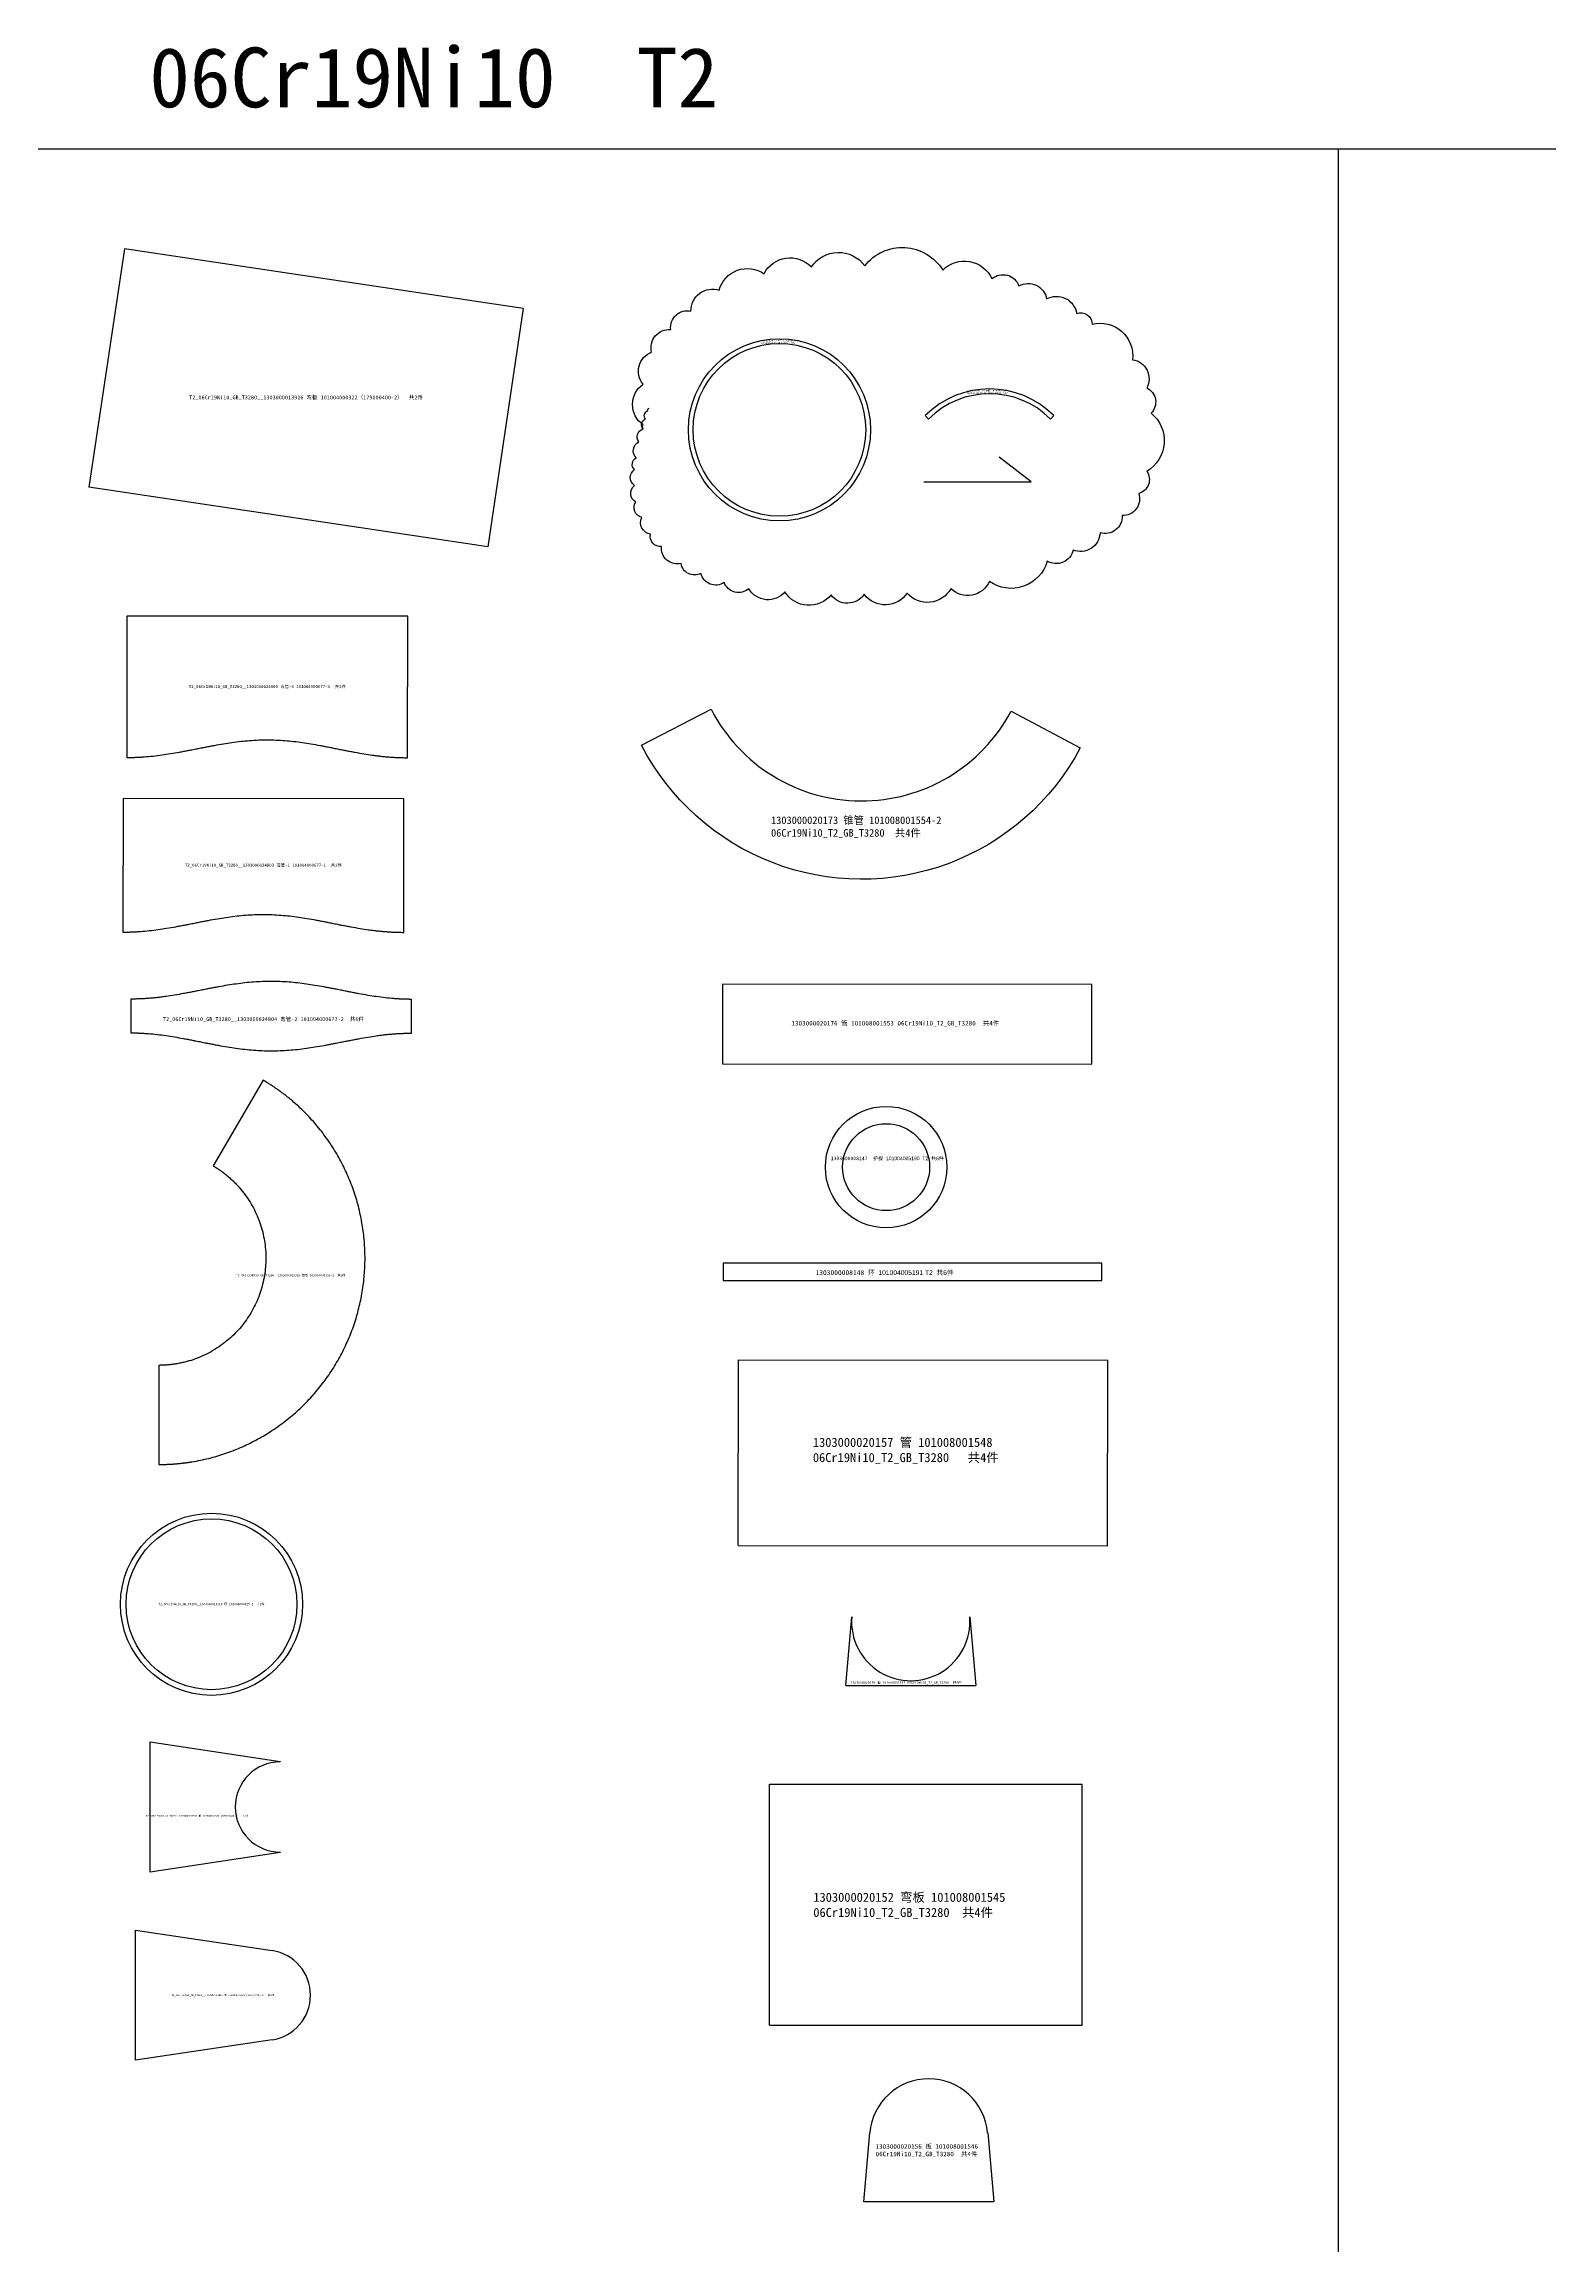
# Model space of a CAD drawing. Header units: millimetres. Extents: x -16 to 447564, y -223076 to 222851.
# Drawn here: x 3457 to 6930, y -2492 to 2599 of the extents above; entities that cross this region are included whole.
import ezdxf

# ---------------------------------------------------------------- set-up
doc = ezdxf.new("R2010")
doc.units = ezdxf.units.MM

# ---------------------------------------------------------------- blocks, each defined once
blk = doc.blocks.new('1303000013916_弯板_101004000')
at = {"layer": 'SLD-0', "linetype": 'CONTINUOUS'}
for p, q in [((19.2, 278.2), (-63, -271.7)), ((939, 140.7), (19.2, 278.2)), ((939, 140.7), (856.8, -409.2)), ((856.8, -409.2), (-63, -271.7))]:
    blk.add_line(p, q, dxfattribs=at)
at = {"layer": 'S1', "color": 3, "insert": (438, -65.5), "char_height": 9.1, "attachment_point": 5}
blk.add_mtext('T2_06Cr19Ni10_GB_T3280__1303000013916 {\\fSimSun|b0|i0|c134|p2;弯板 }101004000322{\\fSimSun|b0|i0|c134|p2;（}179000400-2{\\fSimSun|b0|i0|c134|p2;）  共2件}', dxfattribs=at)
blk = doc.blocks.new('1303000024805_弯管-3_1010040')
at = {"color": 7, "flags": 128}
for points in [[(161.9, 20.5), (161.9, 20.5)], [(485.8, 20.2), (485.8, 20.2)]]:
    blk.add_lwpolyline(points, dxfattribs=at)
at = {"layer": 'SLD-0', "linetype": 'CONTINUOUS'}
for p, q in [((0.3, 326.5), (0, 0.4)), ((647.9, 325.9), (0.3, 326.5)), ((647.6, -0.2), (647.9, 325.9))]:
    blk.add_line(p, q, dxfattribs=at)
for points, knots in [([(0, 0.4), (0.8, 0.4), (2.3, 0.4), (4.7, 0.4), (7, 0.4), (9.4, 0.5), (11.7, 0.5), (14, 0.6), (16.4, 0.6), (18.7, 0.7), (21, 0.8), (25.5, 1), (32.1, 1.3), (44.5, 2.2), (61, 3.7), (80.9, 6.2), (101.3, 9.3), (117.9, 12.1), (131.6, 14.7), (141.1, 16.5), (151.3, 18.5), (158, 19.8), (161.9, 20.5)], [0, 0, 0, 0, 0.014372, 0.028723, 0.043056, 0.057369, 0.071663, 0.085939, 0.100196, 0.114435, 0.128656, 0.142859, 0.196159, 0.250003, 0.372007, 0.499996, 0.618617, 0.749996, 0.809085, 0.874998, 0.927097, 1, 1, 1, 1]), ([(161.9, 20.5), (165.8, 21.3), (172.5, 22.6), (182.7, 24.7), (192.1, 26.5), (205.9, 29.1), (222.5, 32), (242.8, 35.2), (262.8, 37.7), (289.9, 40.3), (323.8, 41.6), (357.8, 40.2), (384.9, 37.6), (404.8, 35), (425.2, 31.8), (441.8, 28.9), (455.5, 26.2), (465, 24.4), (475.2, 22.4), (481.9, 21), (485.8, 20.2)], [0, 0, 0, 0, 0.036452, 0.062505, 0.095462, 0.12501, 0.190705, 0.250017, 0.314017, 0.375021, 0.5, 0.624979, 0.68598, 0.749983, 0.809293, 0.87499, 0.904536, 0.937495, 0.963546, 1, 1, 1, 1]), ([(485.8, 20.2), (489.7, 19.5), (496.3, 18.1), (506.5, 16.1), (516, 14.3), (529.7, 11.8), (546.3, 8.8), (563.3, 6.2), (576.6, 4.5), (586.9, 3.2), (596.9, 2.2), (605, 1.5), (611.4, 1.1), (615.9, 0.8), (620.5, 0.5), (625, 0.3), (629.6, 0.1), (634.1, 0), (638.6, -0.1), (643.1, -0.2), (646.1, -0.2), (647.6, -0.2)], [0, 0, 0, 0, 0.072899, 0.125001, 0.190909, 0.250002, 0.381376, 0.5, 0.564748, 0.627987, 0.689732, 0.749999, 0.778129, 0.806167, 0.834114, 0.861972, 0.889744, 0.91743, 0.945034, 0.972556, 1, 1, 1, 1])]:
    blk.add_open_spline(points, degree=3, knots=knots, dxfattribs=at)
at = {"layer": 'S1', "color": 3, "insert": (324, 163.2), "char_height": 7.1, "attachment_point": 5}
blk.add_mtext('T2_06Cr19Ni10_GB_T3280__1303000024805 {\\fSimSun|b0|i0|c134|p2;弯管}-3 101004000677-3  {\\fSimSun|b0|i0|c134|p2;共}2{\\fSimSun|b0|i0|c134|p2;件}', dxfattribs=at)
blk = doc.blocks.new('1303000024803_弯管-1_1010040')
at = {"color": 7, "flags": 128}
for points in [[(161.9, 20.5), (161.9, 20.5)], [(485.8, 20.2), (485.8, 20.2)]]:
    blk.add_lwpolyline(points, dxfattribs=at)
at = {"layer": 'SLD-0', "linetype": 'CONTINUOUS'}
for p, q in [((0.3, 308.4), (0, 0.4)), ((647.9, 307.7), (0.3, 308.4)), ((647.6, -0.2), (647.9, 307.7))]:
    blk.add_line(p, q, dxfattribs=at)
for points, knots in [([(0, 0.4), (0.8, 0.4), (2.3, 0.4), (4.7, 0.4), (7, 0.4), (9.4, 0.5), (11.7, 0.5), (14, 0.6), (16.4, 0.6), (18.7, 0.7), (21, 0.8), (25.5, 1), (32.1, 1.3), (44.5, 2.2), (61, 3.7), (80.9, 6.2), (101.3, 9.3), (117.9, 12.1), (131.6, 14.7), (141.1, 16.5), (151.3, 18.5), (158, 19.8), (161.9, 20.5)], [0, 0, 0, 0, 0.014372, 0.028723, 0.043056, 0.057369, 0.071663, 0.085939, 0.100196, 0.114435, 0.128656, 0.142859, 0.196159, 0.250003, 0.372007, 0.499996, 0.618617, 0.749996, 0.809085, 0.874998, 0.927097, 1, 1, 1, 1]), ([(161.9, 20.5), (165.8, 21.3), (172.5, 22.6), (182.7, 24.7), (192.1, 26.5), (205.9, 29.1), (222.5, 32), (242.8, 35.2), (262.8, 37.7), (289.9, 40.3), (323.8, 41.6), (357.8, 40.2), (384.9, 37.6), (404.8, 35), (425.2, 31.8), (441.8, 28.9), (455.5, 26.2), (465, 24.4), (475.2, 22.4), (481.9, 21), (485.8, 20.2)], [0, 0, 0, 0, 0.036452, 0.062505, 0.095462, 0.12501, 0.190705, 0.250017, 0.314017, 0.375021, 0.5, 0.624979, 0.68598, 0.749983, 0.809293, 0.87499, 0.904536, 0.937495, 0.963546, 1, 1, 1, 1]), ([(485.8, 20.2), (489.7, 19.5), (496.3, 18.1), (506.5, 16.1), (516, 14.3), (529.7, 11.8), (546.3, 8.8), (563.3, 6.2), (576.6, 4.5), (586.9, 3.2), (596.9, 2.2), (605, 1.5), (611.4, 1.1), (615.9, 0.8), (620.5, 0.5), (625, 0.3), (629.6, 0.1), (634.1, 0), (638.6, -0.1), (643.1, -0.2), (646.1, -0.2), (647.6, -0.2)], [0, 0, 0, 0, 0.072899, 0.125001, 0.190909, 0.250002, 0.381376, 0.5, 0.564748, 0.627987, 0.689732, 0.749999, 0.778129, 0.806167, 0.834114, 0.861972, 0.889744, 0.91743, 0.945034, 0.972556, 1, 1, 1, 1])]:
    blk.add_open_spline(points, degree=3, knots=knots, dxfattribs=at)
at = {"layer": 'S1', "color": 3, "insert": (323.9, 154.1), "char_height": 7.1, "attachment_point": 5}
blk.add_mtext('T2_06Cr19Ni10_GB_T3280__1303000024803 {\\fSimSun|b0|i0|c134|p2;弯管}-1 101004000677-1  {\\fSimSun|b0|i0|c134|p2;共}2{\\fSimSun|b0|i0|c134|p2;件}', dxfattribs=at)
blk = doc.blocks.new('1303000024804_弯管-2_1010040')
at = {"color": 7, "flags": 128}
for points in [[(-485.7, 60.1), (-485.7, 60.1)], [(-161.8, 59.8), (-161.8, 59.8)], [(-485.8, -59.2), (-485.8, -59.2)], [(-161.9, -59.5), (-161.9, -59.5)]]:
    blk.add_lwpolyline(points, dxfattribs=at)
at = {"layer": 'SLD-0', "linetype": 'CONTINUOUS'}
for p, q in [((-647.6, 39.6), (-647.6, -38.4)), ((0, -39), (0, 39))]:
    blk.add_line(p, q, dxfattribs=at)
for points, knots in [([(-485.7, 60.1), (-489.6, 59.4), (-496.3, 58), (-506.5, 56), (-515.9, 54.2), (-529.7, 51.6), (-546.3, 48.7), (-563.2, 46), (-576.5, 44.2), (-586.8, 43), (-596.8, 42), (-605, 41.3), (-611.3, 40.8), (-615.9, 40.5), (-620.5, 40.3), (-625, 40.1), (-629.5, 39.9), (-634.1, 39.8), (-638.6, 39.7), (-643.1, 39.6), (-646.1, 39.6), (-647.6, 39.6)], [0, 0, 0, 0, 0.0729, 0.125001, 0.19091, 0.250002, 0.381385, 0.5, 0.564755, 0.627997, 0.689739, 0.749999, 0.778131, 0.80617, 0.834118, 0.861976, 0.889747, 0.917433, 0.945036, 0.972557, 1, 1, 1, 1]), ([(-161.8, 59.8), (-165.7, 60.6), (-172.4, 61.9), (-182.6, 63.9), (-192.1, 65.7), (-205.8, 68.3), (-222.4, 71.2), (-242.8, 74.3), (-262.7, 76.9), (-289.8, 79.4), (-323.7, 80.8), (-357.6, 79.5), (-384.8, 77), (-404.7, 74.5), (-425.1, 71.4), (-441.7, 68.5), (-455.4, 66), (-464.9, 64.2), (-475.1, 62.2), (-481.8, 60.9), (-485.7, 60.1)], [0, 0, 0, 0, 0.036452, 0.062505, 0.095461, 0.125009, 0.1907, 0.250016, 0.314012, 0.375021, 0.5, 0.624979, 0.685986, 0.749984, 0.809298, 0.874991, 0.904537, 0.937495, 0.963546, 1, 1, 1, 1]), ([(0, 39), (-0.7, 39), (-2.3, 39), (-4.7, 39), (-7, 39), (-9.3, 39.1), (-11.7, 39.1), (-14, 39.2), (-16.3, 39.3), (-18.7, 39.3), (-21, 39.4), (-25.4, 39.6), (-32, 40), (-44.5, 40.9), (-61, 42.5), (-80.9, 45), (-101.2, 48.2), (-117.8, 51.2), (-131.5, 53.8), (-141, 55.7), (-151.2, 57.7), (-157.9, 59), (-161.8, 59.8)], [0, 0, 0, 0, 0.014371, 0.028723, 0.043055, 0.057368, 0.071662, 0.085937, 0.100195, 0.114434, 0.128655, 0.142859, 0.196158, 0.250003, 0.371997, 0.499996, 0.618608, 0.749996, 0.809084, 0.874998, 0.927097, 1, 1, 1, 1]), ([(-647.6, -38.4), (-646.9, -38.4), (-645.3, -38.4), (-642.9, -38.4), (-640.6, -38.4), (-638.3, -38.5), (-635.9, -38.5), (-633.6, -38.6), (-631.3, -38.6), (-628.9, -38.7), (-626.6, -38.8), (-622.2, -39), (-615.6, -39.4), (-603.1, -40.3), (-586.6, -41.8), (-566.7, -44.4), (-546.4, -47.6), (-529.8, -50.6), (-516, -53.2), (-506.6, -55), (-496.4, -57.1), (-489.7, -58.4), (-485.8, -59.2)], [0, 0, 0, 0, 0.014371, 0.028723, 0.043055, 0.057368, 0.071662, 0.085937, 0.100195, 0.114434, 0.128655, 0.142859, 0.196158, 0.250003, 0.371997, 0.499996, 0.618608, 0.749996, 0.809084, 0.874998, 0.927097, 1, 1, 1, 1]), ([(-161.9, -59.5), (-158, -58.7), (-151.3, -57.4), (-141.1, -55.4), (-131.7, -53.6), (-117.9, -51), (-101.3, -48), (-84.4, -45.4), (-71.1, -43.6), (-60.8, -42.4), (-50.8, -41.4), (-42.6, -40.7), (-36.3, -40.2), (-31.7, -39.9), (-27.1, -39.7), (-22.6, -39.5), (-18.1, -39.3), (-13.5, -39.1), (-9, -39.1), (-4.5, -39), (-1.5, -39), (0, -39)], [0, 0, 0, 0, 0.0729, 0.125001, 0.19091, 0.250002, 0.381385, 0.5, 0.564755, 0.627997, 0.689739, 0.749999, 0.778131, 0.80617, 0.834118, 0.861976, 0.889747, 0.917433, 0.945036, 0.972557, 1, 1, 1, 1]), ([(-485.8, -59.2), (-481.9, -60), (-475.2, -61.3), (-465, -63.3), (-455.5, -65.1), (-441.8, -67.7), (-425.2, -70.6), (-404.8, -73.7), (-384.9, -76.2), (-357.8, -78.8), (-323.9, -80.2), (-290, -78.9), (-262.8, -76.4), (-242.9, -73.9), (-222.5, -70.8), (-205.9, -67.9), (-192.2, -65.4), (-182.7, -63.6), (-172.5, -61.6), (-165.8, -60.3), (-161.9, -59.5)], [0, 0, 0, 0, 0.036452, 0.062505, 0.095461, 0.125009, 0.1907, 0.250016, 0.314012, 0.375021, 0.5, 0.624979, 0.685986, 0.749984, 0.809298, 0.874991, 0.904537, 0.937495, 0.963546, 1, 1, 1, 1])]:
    blk.add_open_spline(points, degree=3, knots=knots, dxfattribs=at)
at = {"layer": 'S1', "color": 3, "insert": (-341.6, -7.4), "char_height": 9.1, "attachment_point": 5}
blk.add_mtext('T2_06Cr19Ni10_GB_T3280__1303000024804 {\\fSimSun|b0|i0|c134|p2;弯管}-2 101004000677-2  {\\fSimSun|b0|i0|c134|p2;共}6{\\fSimSun|b0|i0|c134|p2;件}', dxfattribs=at)
blk = doc.blocks.new('1303000013919_环_1010040003')
at = {"layer": 'SLD-0', "linetype": 'CONTINUOUS'}
for radius in [210, 197]:
    blk.add_circle((0, 0), radius, dxfattribs=at)
at = {"layer": 'S1', "color": 3, "insert": (0, 0), "char_height": 5.1, "width": 250.788, "attachment_point": 5}
blk.add_mtext('T2_06Cr19Ni10_GB_T3280__1303000013919 {\\fSimSun|b0|i0|c134|p2;环 }101004000325-2  {\\fSimSun|b0|i0|c134|p2;共}2{\\fSimSun|b0|i0|c134|p2;件}', dxfattribs=at)
blk = doc.blocks.new('1303000013917_板_1010040003')
at = {"layer": 'SLD-0', "linetype": 'CONTINUOUS'}
for p, q in [((0, 150), (300, 105.2)), ((0, -150), (0, 150)), ((300, 105.2), (300, 104)), ((300, -105.2), (0, -150)), ((300, -104), (300, -105.2))]:
    blk.add_line(p, q, dxfattribs=at)
blk.add_arc((300, 0), 104, 90, 270, dxfattribs=at)
at = {"layer": 'S1', "color": 3, "insert": (108.4, -20.9), "char_height": 4.1, "attachment_point": 5}
blk.add_mtext('T2_06Cr19Ni10_GB_T3280__1303000013917 {\\fSimSun|b0|i0|c134|p2;板 }101004000323{\\fSimSun|b0|i0|c134|p2;（}179000400-3{\\fSimSun|b0|i0|c134|p2;）  共2件}', dxfattribs=at)
blk = doc.blocks.new('1303000020177_圆环_101008001')
at = {"color": 7, "linetype": 'CONTINUOUS'}
for radius in [210, 199]:
    blk.add_circle((0, 0), radius, dxfattribs=at)
at = {"color": 3, "insert": (-42.2, 207.6), "char_height": 3.5, "width": 97.861, "attachment_point": 1}
blk.add_mtext('1303000020177 {\\fSimSun|b0|i0|c134|p2;圆环 }101008001554-1 06Cr19Ni10_T2_GB_T3280  {\\fSimSun|b0|i0|c134|p2;共}4{\\fSimSun|b0|i0|c134|p2;件}', dxfattribs=at)
blk = doc.blocks.new('1303000020177-1_圆环_1010080')
for p, q in [((695.9, 182.8), (703.7, 175)), ((992.9, 182.8), (985.1, 175))]:
    blk.add_line(p, q)
at = {"color": 7, "linetype": 'CONTINUOUS'}
for radius in [210, 199]:
    blk.add_arc((844.4, 34.3), radius, 45, 135, dxfattribs=at)
at = {"color": 3, "insert": (793.1, 242.3), "char_height": 3.5, "width": 104.887, "attachment_point": 1}
blk.add_mtext('1303000020177-1 {\\fSimSun|b0|i0|c134|p2;圆环 }101008001554-1 06Cr19Ni10_T2_GB_T3280 4{\\fSimSun|b0|i0|c134|p2;件}/{\\fSimSun|b0|i0|c134|p2;套 共16件}', dxfattribs=at)
blk = doc.blocks.new('1303000020173_锥管_101008001')
at = {"color": 7, "linetype": 'CONTINUOUS'}
for p, q in [((742.3, -379.6), (902.7, -296.8)), ((1594.7, -301.2), (1754, -386))]:
    blk.add_line(p, q, dxfattribs=at)
at = {"color": 7, "linetype": 'CONTINUOUS', "flags": 128}
blk.add_lwpolyline([(1754, -386), (1741.3, -408.6), (1727.7, -430.5), (1713, -451.9), (1697.4, -472.5), (1680.8, -492.4), (1663.4, -511.6), (1645.1, -529.9), (1626, -547.4), (1606.2, -564), (1585.6, -579.7), (1564.3, -594.4), (1542.3, -608.2), (1519.8, -620.9), (1496.7, -632.6), (1473.1, -643.3), (1449.1, -652.9), (1424.6, -661.3), (1399.8, -668.7), (1374.7, -674.9), (1349.3, -680), (1323.7, -683.9), (1298, -686.7), (1272.1, -688.3), (1246.2, -688.7), (1220.4, -688), (1194.6, -686.1), (1168.8, -683), (1143.3, -678.7), (1118, -673.3), (1092.9, -666.8), (1068.2, -659.1), (1043.9, -650.3), (1019.9, -640.4), (996.5, -629.5), (973.6, -617.5), (951.2, -604.4), (929.4, -590.4), (908.3, -575.4), (887.9, -559.5), (868.3, -542.6), (849.4, -524.9), (831.4, -506.3), (814.2, -487), (797.9, -466.9), (782.5, -446), (768.1, -424.5), (754.7, -402.4), (742.3, -379.6)], dxfattribs=at)
at = {"color": 7, "linetype": 'CONTINUOUS'}
blk.add_arc((1249.8, -117.5), 390.7, 207.3195, 331.9587, dxfattribs=at)
at = {"color": 3, "insert": (1040.9, -543.8), "char_height": 17.5, "width": 492.644, "attachment_point": 1}
blk.add_mtext('1303000020173 {\\fSimSun|b0|i0|c134|p2;锥管 }101008001554-2 06Cr19Ni10_T2_GB_T3280  {\\fSimSun|b0|i0|c134|p2;共}4{\\fSimSun|b0|i0|c134|p2;件}', dxfattribs=at)
blk = doc.blocks.new('1303000020176_管_1010080015')
at = {"color": 7, "linetype": 'CONTINUOUS'}
for p, q in [((0.1, 92), (-0.1, -92)), ((851.9, 91.4), (0.1, 92)), ((851.7, -92.6), (851.9, 91.4))]:
    blk.add_line(p, q, dxfattribs=at)
at = {"color": 7}
blk.add_line((-0.1, -92), (851.7, -92.6), dxfattribs=at)
at = {"color": 3, "insert": (158.7, 7.1), "char_height": 10.5, "width": 485.526, "attachment_point": 1}
blk.add_mtext('1303000020176 {\\fSimSun|b0|i0|c134|p2;管 }101008001553 06Cr19Ni10_T2_GB_T3280  {\\fSimSun|b0|i0|c134|p2;共}4{\\fSimSun|b0|i0|c134|p2;件}', dxfattribs=at)
blk = doc.blocks.new('1303000020157_管_1010080015')
at = {"color": 7}
for p, q in [((-0.2, -214), (0.2, 214)), ((0.2, 214), (852, 213.4)), ((851.6, -214.6), (852, 213.4)), ((-0.2, -214), (851.6, -214.6))]:
    blk.add_line(p, q, dxfattribs=at)
at = {"color": 3, "insert": (172, 34.2), "char_height": 21, "width": 536.35, "attachment_point": 1}
blk.add_mtext('1303000020157 {\\fSimSun|b0|i0|c134|p2;管 }101008001548 06Cr19Ni10_T2_GB_T3280   {\\fSimSun|b0|i0|c134|p2;共}4{\\fSimSun|b0|i0|c134|p2;件}', dxfattribs=at)
blk = doc.blocks.new('1303000020159_板_1010080015')
at = {"color": 7, "linetype": 'CONTINUOUS'}
for p, q in [((124.1, 260.4), (138, 418.6)), ((410.2, 418.6), (424.1, 260.4))]:
    blk.add_line(p, q, dxfattribs=at)
at = {"color": 7}
blk.add_line((124.1, 260.4), (424.1, 260.4), dxfattribs=at)
at = {"color": 7, "linetype": 'CONTINUOUS'}
blk.add_arc((274.1, 407.9), 136.5, 175.5041, 4.4959, dxfattribs=at)
at = {"color": 3, "insert": (135.6, 270), "char_height": 5.6, "width": 263.109, "attachment_point": 1}
blk.add_mtext('1303000020159 {\\fSimSun|b0|i0|c134|p2;板 }101008001547 06Cr19Ni10_T2_GB_T3280  {\\fSimSun|b0|i0|c134|p2;共}4{\\fSimSun|b0|i0|c134|p2;件}', dxfattribs=at)
blk = doc.blocks.new('1303000020152_弯板_101008001')
at = {"color": 7}
for p, q in [((-159.9, 278), (561, 278)), ((-159.9, -278), (-159.9, 278)), ((561, -278), (561, 278)), ((-159.9, -278), (561, -278))]:
    blk.add_line(p, q, dxfattribs=at)
at = {"color": 3, "insert": (-59.1, 27.6), "char_height": 21, "width": 569.794, "attachment_point": 1}
blk.add_mtext('1303000020152 {\\fSimSun|b0|i0|c134|p2;弯板 }101008001545 06Cr19Ni10_T2_GB_T3280  {\\fSimSun|b0|i0|c134|p2;共}4{\\fSimSun|b0|i0|c134|p2;件}', dxfattribs=at)
blk = doc.blocks.new('1303000020156_板_1010080015')
at = {"color": 7, "linetype": 'CONTINUOUS'}
for p, q in [((398.3, -321.5), (412.4, -162)), ((684.3, -162), (698.3, -321.5))]:
    blk.add_line(p, q, dxfattribs=at)
at = {"color": 7}
blk.add_line((698.3, -321.5), (398.3, -321.5), dxfattribs=at)
at = {"color": 7, "linetype": 'CONTINUOUS'}
blk.add_arc((548.3, -174), 136.5, 5.0264, 174.9736, dxfattribs=at)
at = {"color": 3, "insert": (425.7, -188.1), "char_height": 10.5, "width": 261.138, "attachment_point": 1}
blk.add_mtext('1303000020156 {\\fSimSun|b0|i0|c134|p2;板 }101008001546 06Cr19Ni10_T2_GB_T3280  {\\fSimSun|b0|i0|c134|p2;共}4{\\fSimSun|b0|i0|c134|p2;件}', dxfattribs=at)
blk = doc.blocks.new('1303000013915_板_1010040003')
at = {"layer": 'SLD-0', "linetype": 'CONTINUOUS'}
for p, q in [((0, 150), (315.4, 102.9)), ((0, -150), (0, 150)), ((315.4, -102.9), (0, -150))]:
    blk.add_line(p, q, dxfattribs=at)
blk.add_arc((300, 0), 104, 278.5017, 81.4983, dxfattribs=at)
at = {"layer": 'S1', "color": 3, "insert": (202, 0), "char_height": 4.1, "attachment_point": 5}
blk.add_mtext('T2_06Cr19Ni10_GB_T3280__1303000013915 {\\fSimSun|b0|i0|c134|p2;板 }101004000321{\\fSimSun|b0|i0|c134|p2;（}179000400-1{\\fSimSun|b0|i0|c134|p2;）  共2件 }', dxfattribs=at)
blk = doc.blocks.new('MERGE_0_250723凯迈2025WX-41-01号计划-下料图')
at = {"color": 1}
for p, q in [((-11319.30161, 2357.34142), (11324.56936, 2357.34142)), ((-4882.72193, 2357.34142), (-4882.72193, -2491.71851)), ((-5590.96239, 1589.65485), (-5664.63849, 1646.2906)), ((-5838.91081, 1589.65485), (-5590.96239, 1589.65485))]:
    blk.add_line(p, q, dxfattribs=at)
at = {"color": 7, "linetype": 'CONTINUOUS'}
for p, q in [((-7362.18187, 209.74334), (-7478.05645, 12.60864)), ((-6301.45576, -212.02633), (-6301.45576, -252.02633)), ((-5427.91467, -212.02633), (-6301.45576, -212.02633)), ((-6301.45576, -252.02633), (-5427.91467, -252.02633)), ((-5427.91467, -252.02633), (-5427.91467, -212.02633)), ((-7603.30924, -447.5346), (-7603.3398, -676.20249))]:
    blk.add_line(p, q, dxfattribs=at)
at = {"color": 1}
blk.add_lwpolyline([(-6486.29351, 1712.82549, -0.52056705), (-6486.29351, 1721.32085, -0.52056705), (-6486.29351, 1721.32085, -0.52056705), (-6486.29351, 1814.76983, -0.52056705), (-6486.29351, 1814.76983, -0.52056705), (-6466.45764, 1888.39629, -0.52056705), (-6466.45764, 1888.39629, -0.52056705), (-6422.53534, 1940.78436, -0.52056705), (-6422.53534, 1940.78436, -0.52056705), (-6375.77936, 1983.26116, -0.52056705), (-6375.77936, 1983.26116, -0.52056705), (-6310.60434, 2031.40155, -0.52056705), (-6310.60434, 2031.40155, -0.52056705), (-6207.17442, 2069.63067, -0.52056705), (-6207.17442, 2069.63067, -0.52056705), (-6098.07712, 2085.2055, -0.52056705), (-6098.07712, 2085.2055, -0.52056705), (-5974.81133, 2088.03729, -0.52056705), (-5974.81133, 2088.03729, -0.52056705), (-5794.87161, 2078.12604, -0.52056705), (-5794.87161, 2078.12604, -0.52056705), (-5681.52376, 2058.30353, -0.52056705), (-5681.52376, 2058.30353, -0.52056705), (-5619.18244, 2041.3128, -0.52056705), (-5619.18244, 2041.3128, -0.52056705), (-5555.42427, 2011.57904, -0.52056705), (-5555.42427, 2011.57904, -0.52056705), (-5485.99872, 1977.59759, -0.52056705), (-5485.99872, 1977.59759, -0.52056705), (-5450.57751, 1953.5274, -0.52056705), (-5450.57751, 1953.5274, -0.52056705), (-5357.06553, 1871.40557, -0.52056705), (-5357.06553, 1871.40557, -0.52056705), (-5324.47803, 1806.27447, -0.52056705), (-5324.47803, 1806.27447, -0.52056705), (-5314.56009, 1748.22283, -0.52056705), (-5314.56009, 1748.22283, -0.52056705), (-5324.47803, 1613.71294, -0.52056705), (-5324.47803, 1613.71294, -0.52056705), (-5342.89706, 1562.74077, -0.52056705), (-5342.89706, 1562.74077, -0.52056705), (-5381.15196, 1511.7686, -0.52056705), (-5381.15196, 1511.7686, -0.52056705), (-5432.15849, 1472.12358, -0.52056705), (-5432.15849, 1472.12358, -0.52056705), (-5494.4998, 1432.47857, -0.52056705), (-5494.4998, 1432.47857, -0.52056705), (-5554.00743, 1406.99248, -0.52056705), (-5554.00743, 1406.99248, -0.52056705), (-5687.19115, 1360.26799, -0.52056705), (-5687.19115, 1360.26799, -0.52056705), (-5776.45259, 1343.27727, -0.52056705), (-5776.45259, 1343.27727, -0.52056705), (-5877.04881, 1333.36601, -0.52056705), (-5877.04881, 1333.36601, -0.52056705), (-5976.22818, 1330.53423, -0.52056705), (-5976.22818, 1330.53423, -0.52056705), (-6052.73798, 1329.11833, -0.52056705), (-6052.73798, 1329.11833, -0.52056705), (-6159.00159, 1336.1978, -0.52056705), (-6159.00159, 1336.1978, -0.52056705), (-6242.59563, 1343.27727, -0.52056705), (-6242.59563, 1343.27727, -0.52056705), (-6299.26956, 1357.4362, -0.52056705), (-6299.26956, 1357.4362, -0.52056705), (-6353.10979, 1378.67461, -0.52056705), (-6353.10979, 1378.67461, -0.52056705), (-6398.44893, 1401.32891, -0.52056705), (-6398.44893, 1401.32891, -0.52056705), (-6443.78807, 1440.97393, -0.52056705), (-6443.78807, 1440.97393, -0.52056705), (-6469.29133, 1469.2918, -0.52056705), (-6469.29133, 1469.2918, -0.52056705), (-6489.1272, 1507.52092, -0.52056705), (-6489.1272, 1507.52092, -0.52056705), (-6503.29569, 1542.91826, -0.52056705), (-6503.29569, 1542.91826, -0.52056705), (-6506.12938, 1581.14739, -0.52056705), (-6506.12938, 1581.14739, -0.52056705), (-6506.12938, 1617.96062, -0.52056705), (-6506.12938, 1617.96062, -0.52056705), (-6501.87884, 1644.8626, -0.52056705), (-6501.87884, 1644.8626, -0.52056705), (-6496.21145, 1681.67583, -0.52056705), (-6496.21145, 1681.67583, -0.52056705), (-6486.29351, 1711.4096, -0.52056705), (-6486.29351, 1711.4096, -0.52056705), (-6480.62612, 1734.0639, -0.52056705), (-6480.62612, 1734.0639, -0.52056705), (-6474.95873, 1753.88641, -0.52056705), (-6474.95873, 1753.88641, -0.52056705), (-6472.12503, 1759.54998, -0.52056705), (-6472.12503, 1759.54998)], format="xyb", dxfattribs=at)
at = {"color": 7, "linetype": 'CONTINUOUS'}
for radius in [140, 100.25]:
    blk.add_circle((-5925.65741, 9.47023), radius, dxfattribs=at)
for points, knots in [([(-7603.3398, -676.20249), (-7602.59904, -676.20143), (-7601.11779, -676.19931), (-7598.89636, -676.18305), (-7596.67578, -676.15722), (-7594.45606, -676.12089), (-7592.2372, -676.0743), (-7590.0192, -676.01738), (-7587.80206, -675.95016), (-7585.58577, -675.87263), (-7583.37035, -675.78479), (-7581.15578, -675.68664), (-7578.94207, -675.57818), (-7576.72922, -675.45941), (-7574.51722, -675.33033), (-7572.30609, -675.19094), (-7570.09581, -675.04124), (-7567.88639, -674.88123), (-7565.67783, -674.71091), (-7563.47013, -674.53028), (-7561.26329, -674.33934), (-7559.0573, -674.13809), (-7556.85217, -673.92653), (-7554.64791, -673.70466), (-7552.4445, -673.47248), (-7550.24194, -673.23), (-7548.04025, -672.9772), (-7545.83942, -672.71409), (-7543.63944, -672.44067), (-7541.44032, -672.15695), (-7539.24206, -671.86291), (-7537.04466, -671.55856), (-7534.84812, -671.24391), (-7532.65243, -670.91894), (-7530.4576, -670.58367), (-7528.26363, -670.23808), (-7520.41276, -668.96405), (-7506.96279, -666.46825), (-7488.04715, -662.15268), (-7469.32342, -657.06723), (-7450.8128, -651.21853), (-7432.55456, -644.62406), (-7414.59073, -637.29393), (-7396.9412, -629.23513), (-7373.86434, -617.53784), (-7345.93013, -601.17081), (-7314.14113, -578.85891), (-7284.2638, -554.04262), (-7256.51931, -526.86375), (-7231.06912, -497.52507), (-7208.10662, -466.20158), (-7187.75885, -433.11943), (-7170.18796, -398.48275), (-7155.48254, -362.5352), (-7143.76986, -325.50456), (-7135.09743, -287.64605), (-7129.55385, -249.20499), (-7127.14479, -210.4409), (-7127.9174, -171.61004), (-7131.8354, -132.96917), (-7138.90384, -94.77908), (-7149.04487, -57.28728), (-7162.22175, -20.75175), (-7178.31615, 14.59448), (-7194.10054, 42.86168), (-7208.06463, 64.64174), (-7219.19432, 80.53415), (-7230.96462, 95.9582), (-7243.36143, 110.89723), (-7256.35369, 125.32116), (-7269.91641, 139.19498), (-7284.03517, 152.50276), (-7294.89272, 161.93008), (-7302.10372, 167.88423), (-7305.45699, 170.60245), (-7308.83282, 173.28872), (-7312.23123, 175.94305), (-7315.65221, 178.56543), (-7319.09578, 181.15587), (-7322.56192, 183.71436), (-7326.05064, 186.24091), (-7329.56193, 188.73552), (-7333.0958, 191.19818), (-7336.65225, 193.6289), (-7340.23127, 196.02767), (-7343.83287, 198.39451), (-7347.45707, 200.72936), (-7351.10374, 203.03244), (-7354.77336, 205.30293), (-7358.46415, 207.54388), (-7360.94235, 209.01002), (-7362.18187, 209.74334)], [0, 0, 0, 0, 0.0017898863, 0.0035791205, 0.0053677414, 0.0071557875, 0.0089432975, 0.01073031, 0.0125168638, 0.0143029977, 0.0160887503, 0.0178741607, 0.0196592674, 0.0214441095, 0.0232287257, 0.025013155, 0.0267974362, 0.0285816082, 0.03036571, 0.0321497804, 0.0339338585, 0.035717983, 0.0375021929, 0.0392865271, 0.0410710245, 0.0428557241, 0.0446406645, 0.0464258848, 0.0482114238, 0.0499973203, 0.051783613, 0.0535703408, 0.0553575424, 0.0571452564, 0.0589335217, 0.0607223768, 0.0625118603, 0.0781516983, 0.0937655458, 0.1093794524, 0.1250194673, 0.1406591877, 0.1562729965, 0.1718869413, 0.187527069, 0.2187736217, 0.2500216695, 0.2812685933, 0.3125162745, 0.3437634595, 0.3750108743, 0.4062575867, 0.4375054739, 0.4687521167, 0.5000000789, 0.5312473148, 0.5624946829, 0.5937416363, 0.624989282, 0.6562358229, 0.6874838827, 0.718730804, 0.7499784876, 0.781225661, 0.8124730873, 0.8281125162, 0.8437262276, 0.8593402698, 0.8749806895, 0.8906201013, 0.9062338065, 0.9218478555, 0.9374882972, 0.9409670882, 0.9444436614, 0.9479183011, 0.951391292, 0.9548629192, 0.958333468, 0.9618032243, 0.9652724739, 0.9687415029, 0.9722105973, 0.9756800432, 0.9791501266, 0.9826211332, 0.9860933488, 0.9895670586, 0.9930425474, 0.9965200999, 1, 1, 1, 1]), ([(-7478.05645, 12.60864), (-7477.61059, 12.34523), (-7476.71908, 11.81853), (-7475.38842, 11.0181), (-7474.06303, 10.21032), (-7472.74336, 9.39442), (-7471.42927, 8.57062), (-7470.12082, 7.73886), (-7468.81798, 6.89916), (-7467.52077, 6.0515), (-7466.22917, 5.1959), (-7464.94319, 4.33234), (-7463.66284, 3.46084), (-7462.3881, 2.58139), (-7461.11899, 1.69399), (-7459.85549, 0.79864), (-7458.59762, -0.10466), (-7457.34536, -1.0159), (-7456.09873, -1.9351), (-7454.85771, -2.86224), (-7453.62232, -3.79734), (-7452.39254, -4.74038), (-7451.16839, -5.69137), (-7449.94986, -6.65031), (-7448.73694, -7.6172), (-7447.52965, -8.59203), (-7446.32797, -9.57482), (-7442.94194, -12.37959), (-7437.47771, -17.12567), (-7430.14649, -24.03802), (-7423.10407, -31.24428), (-7414.11301, -41.2289), (-7403.64246, -54.38425), (-7392.41624, -71.14102), (-7382.58482, -88.75288), (-7374.22807, -107.11063), (-7367.38678, -126.0851), (-7362.12175, -145.55628), (-7358.45228, -165.38971), (-7356.41865, -185.45725), (-7356.0183, -205.62321), (-7357.27003, -225.75463), (-7360.14933, -245.71812), (-7364.65334, -265.37925), (-7370.73597, -284.61032), (-7378.37263, -303.27918), (-7387.49715, -321.26725), (-7398.06363, -338.44831), (-7409.98782, -354.71614), (-7423.20389, -369.95354), (-7437.61133, -384.06949), (-7453.12629, -396.95876), (-7469.6345, -408.54788), (-7487.03644, -418.74693), (-7505.20674, -427.50159), (-7520.90075, -433.53499), (-7533.7121, -437.58483), (-7543.43564, -440.22747), (-7553.25871, -442.47024), (-7560.88319, -443.88639), (-7566.24727, -444.73621), (-7569.31804, -445.18339), (-7572.39203, -445.59176), (-7575.46927, -445.96133), (-7578.54976, -446.29208), (-7581.63348, -446.58403), (-7584.72045, -446.83717), (-7587.81066, -447.05152), (-7590.90411, -447.227), (-7594.0008, -447.36388), (-7597.10073, -447.46121), (-7600.2039, -447.5225), (-7602.27382, -447.53057), (-7603.30924, -447.5346)], [0, 0, 0, 0, 0.00240949318, 0.00481781943, 0.00722507287, 0.00963134774, 0.01203673843, 0.0144413394, 0.01684524522, 0.01924855054, 0.02165135006, 0.02405373858, 0.02645581091, 0.02885766193, 0.03125938651, 0.03366107958, 0.03606283603, 0.03846475076, 0.04086691867, 0.0432694346, 0.04567239337, 0.04807588972, 0.05048001837, 0.05288487393, 0.05529055093, 0.05769714382, 0.06010474692, 0.06251345444, 0.07815473242, 0.09376933821, 0.10938331234, 0.12502269852, 0.15627175291, 0.18751893899, 0.21876743625, 0.25001518238, 0.28126411292, 0.31251143078, 0.34376078671, 0.3750076727, 0.40625640602, 0.43750391234, 0.46875252482, 0.50000015739, 0.53124934333, 0.56249640228, 0.59374545856, 0.62499264191, 0.65624107852, 0.68748888391, 0.7187377518, 0.74998513232, 0.78123442996, 0.81248137562, 0.84373011518, 0.87497761616, 0.89061816711, 0.90623253017, 0.92184674708, 0.93748686032, 0.94230335144, 0.94711576811, 0.95192486523, 0.95673139926, 0.9615361279, 0.96633980966, 0.97114320359, 0.97594706884, 0.98075216435, 0.98555924849, 0.99036907867, 0.99518241102, 1, 1, 1, 1])]:
    blk.add_open_spline(points, degree=3, knots=knots, dxfattribs=at)
for name, p in [('1303000013916_弯板_101004000', (-7701.42097, 1848.98723)), ('1303000020177_圆环_101008001', (-6171.67076, 1709.59592)), ('1303000020177-1_圆环_1010080', (-6531.55019, 1559.5112)), ('1303000024805_弯管-3_1010040', (-7676.95367, 953.74055)), ('1303000020173_锥管_101008001', (-7231.98195, 1361.99438)), ('1303000024803_弯管-1_1010040', (-7685.89108, 551.08555)), ('1303000024804_弯管-2_1010040', (-7020.117, 357.42702)), ('1303000020176_管_1010080015', (-6303.0158, 339.54833)), ('1303000020157_管_1010080015', (-6266.61584, -648.81642)), ('1303000013919_环_1010040003', (-7481.51628, -998.50666)), ('1303000020159_板_1010080015', (-6142.9914, -1446.1869)), ('1303000013917_板_1010040003', (-7622.91448, -1465.89738)), ('1303000020152_弯板_101008001', (-6034.45321, -1691.22119)), ('1303000013915_板_1010040003', (-7657.2614, -1899.96541)), ('1303000020156_板_1010080015', (-6375.73268, -2055.20359))]:
    blk.add_blockref(name, p)
at = {"color": 1, "attachment_point": 1}
for s, insert, char_height, width in [('06Cr19Ni10  T2', (-7625.02741, 2591.08764), 137.7402706, 1652.6856599), ('{\\C3;1303000008147  \\fSimSun|b0|i0|c134|p2;护板 \\fArial|b0|i0|c0|p34;101004005190  T2  \\fSimSun|b0|i0|c134|p2;共\\fArial|b0|i0|c0|p34;6\\fSimSun|b0|i0|c134|p2;件}', (-6053.34749, 33.82778), 8.31337763, 286.6220136), ('{\\C3;1303000008148 \\fSimSun|b0|i0|c134|p2;环 \\fArial|b0|i0|c0|p34;101004005191 T2  \\fSimSun|b0|i0|c134|p2;共\\fArial|b0|i0|c0|p34;6\\fSimSun|b0|i0|c134|p2;件}', (-6088.62227, -228.20259), 11.05177573, 355.0821879)]:
    blk.add_mtext(s, dxfattribs=dict(at, insert=insert, char_height=char_height, width=width))
at = {"layer": 'S1', "color": 3, "insert": (-7298.83551, -240.23331), "char_height": 5.1, "attachment_point": 5}
blk.add_mtext('T2_06Cr19Ni10_GB_T3280__1303000013918 {\\fSimSun|b0|i0|c134|p2;锥板 }101004000325-1  {\\fSimSun|b0|i0|c134|p2;共}2{\\fSimSun|b0|i0|c134|p2;件}', dxfattribs=at)

msp = doc.modelspace()

# ---------------------------------------------------------------- block references
msp.add_blockref('MERGE_0_250723凯迈2025WX-41-01号计划-下料图', (11324.6, 0))

doc.saveas('drawing.dxf')
